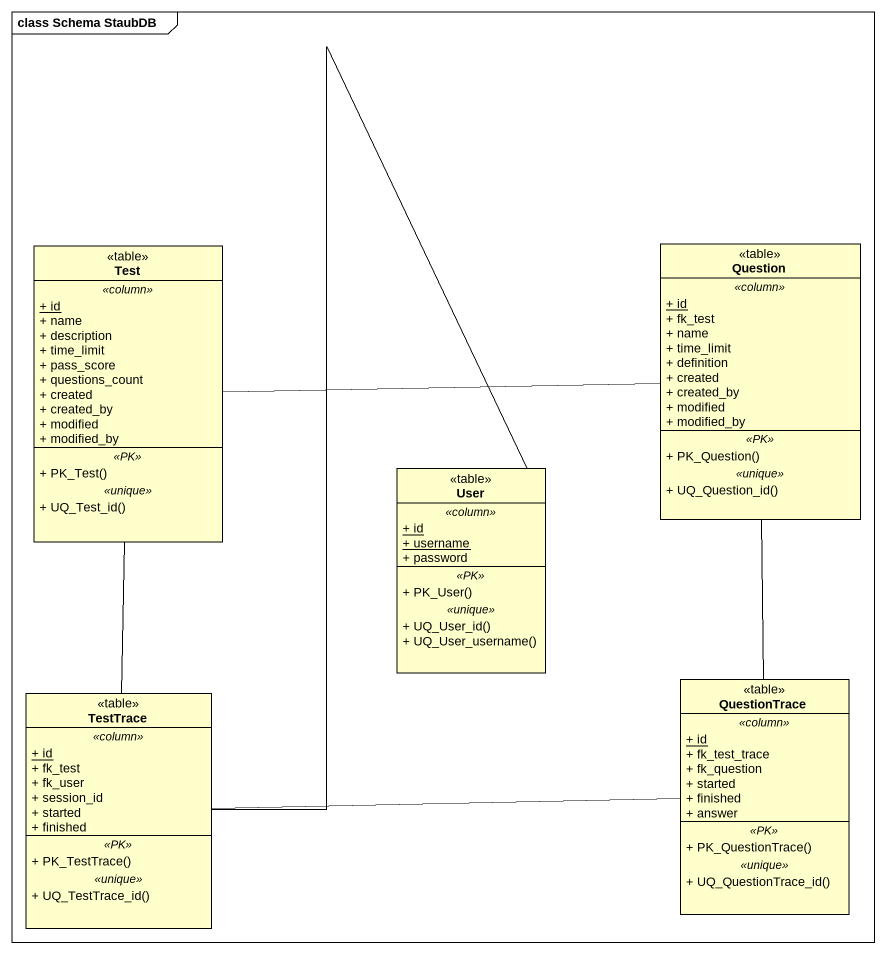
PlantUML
@startuml
mainframe class Schema StaubDB
hide circle
hide empty members
skinparam classAttributeIconSize 0
class Test <<table>> {
  .. <<column>> ..
  {static} + id
  + name
  + description
  + time_limit
  + pass_score
  + questions_count
  + created
  + created_by
  + modified
  + modified_by
  .. <<PK>> ..
  + PK_Test()
  .. <<unique>> ..
  + UQ_Test_id()
}
class Question <<table>> {
  .. <<column>> ..
  {static} + id
  + fk_test
  + name
  + time_limit
  + definition
  + created
  + created_by
  + modified
  + modified_by
  .. <<PK>> ..
  + PK_Question()
  .. <<unique>> ..
  + UQ_Question_id()
}
class User <<table>> {
  .. <<column>> ..
  {static} + id
  {static} + username
  + password
  .. <<PK>> ..
  + PK_User()
  .. <<unique>> ..
  + UQ_User_id()
  + UQ_User_username()
}
class TestTrace <<table>> {
  .. <<column>> ..
  {static} + id
  + fk_test
  + fk_user
  + session_id
  + started
  + finished
  .. <<PK>> ..
  + PK_TestTrace()
  .. <<unique>> ..
  + UQ_TestTrace_id()
}
class QuestionTrace <<table>> {
  .. <<column>> ..
  {static} + id
  + fk_test_trace
  + fk_question
  + started
  + finished
  + answer
  .. <<PK>> ..
  + PK_QuestionTrace()
  .. <<unique>> ..
  + UQ_QuestionTrace_id()
}
Question -left- Test
TestTrace -up- Test
TestTrace -up- User
QuestionTrace -up- Question
QuestionTrace -left- TestTrace
@enduml
